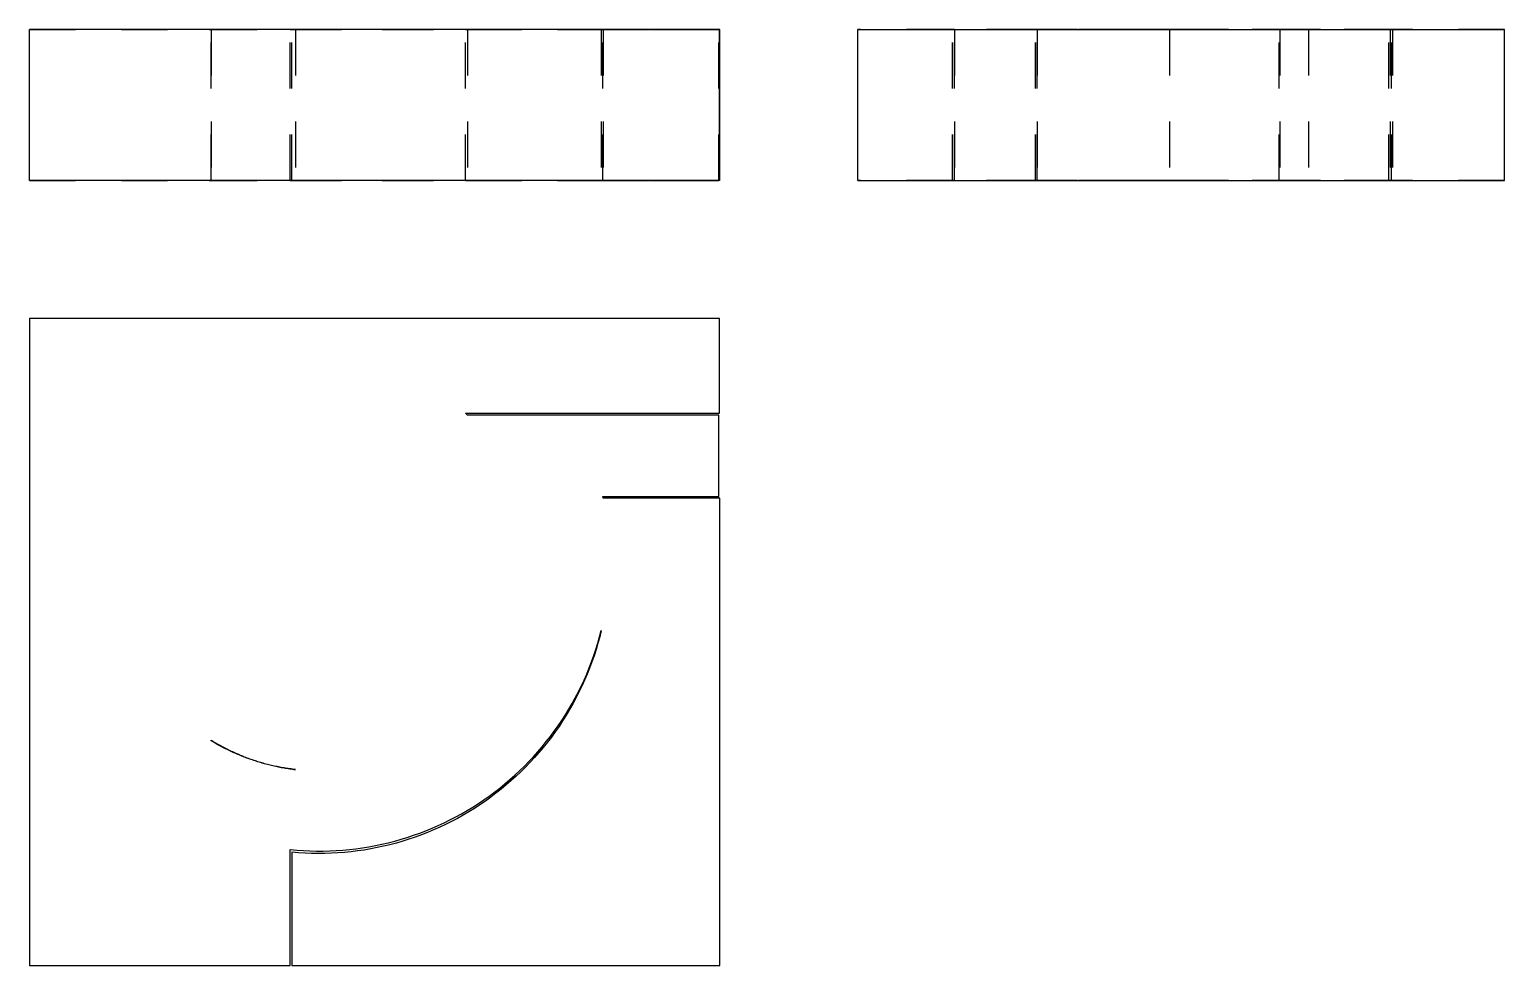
# Model space of a CAD drawing. Extents: x 0 to 3.21, y 0 to 2.03.
import ezdxf

# ---------------------------------------------------------------- set-up
doc = ezdxf.new("R2010")
doc.units = 0
doc.linetypes.add('HIDDEN', pattern=[0.075021, 0.050039, -0.024982])
for name, color, linetype in [('FRONT', 7, 'CONTINUOUS'), ('FRONT_HID', 7, 'HIDDEN'), ('LEFT', 7, 'CONTINUOUS'), ('LEFT_HID', 7, 'HIDDEN'), ('TOP', 7, 'CONTINUOUS')]:
    doc.layers.add(name, color=color, linetype=linetype)

msp = doc.modelspace()

# ---------------------------------------------------------------- linework, layer by layer
at = {"layer": 'FRONT'}
for p, q in [((1.5, 2.03347), (0, 2.03347)), ((0, 1.705345), (0, 2.03347)), ((1.5, 1.705345), (1.5, 2.03347)), ((1.500411, 2.03347), (1.5, 2.03347)), ((1.500411, 1.705345), (1.500411, 2.03347)), ((1.5, 1.705345), (0, 1.705345)), ((1.500411, 1.705345), (1.5, 1.705345))]:
    msp.add_line(p, q, dxfattribs=at)
at = {"layer": 'FRONT_HID', "linetype": 'HIDDEN'}
for p, q in [((0, 2.03347), (0.390625, 2.03347)), ((0.390625, 2.03347), (0.394737, 2.03347)), ((0.394737, 2.03347), (0.390625, 2.03347)), ((0.394737, 2.03347), (0.57784, 2.03347)), ((0.394737, 1.705345), (0.394737, 2.03347)), ((0.394737, 2.03347), (0.394737, 1.705345)), ((0.394737, 2.03347), (0.566776, 2.03347)), ((0.57784, 2.03347), (0.394737, 2.03347)), ((0.566776, 1.705345), (0.566776, 2.03347)), ((0.566776, 1.705345), (0.566776, 2.03347)), ((0.566776, 2.03347), (1.242758, 2.03347)), ((1.242758, 2.03347), (0.570312, 2.03347)), ((0.570312, 1.705345), (0.570312, 2.03347)), ((0.570312, 2.03347), (1.500411, 2.03347)), ((0.570312, 1.705345), (0.570312, 2.03347)), ((0.944243, 2.03347), (0.57784, 2.03347)), ((0.57784, 2.03347), (0.57784, 1.705345)), ((0.57784, 2.03347), (0.952118, 2.03347)), ((0.952118, 2.03347), (0.944243, 2.03347)), ((0.952118, 2.03347), (0.947368, 2.03347)), ((0.947368, 2.03347), (1.5, 2.03347)), ((0.947368, 1.705345), (0.947368, 2.03347)), ((0.952118, 2.03347), (0.952118, 1.705345)), ((1.497862, 2.03347), (0.952118, 2.03347)), ((1.243832, 2.03347), (1.242758, 2.03347)), ((1.242758, 2.03347), (1.242758, 1.705345)), ((1.242758, 2.03347), (1.246998, 2.03347)), ((1.246998, 2.03347), (1.243832, 2.03347)), ((1.246998, 2.03347), (1.246217, 2.03347)), ((1.246217, 2.03347), (1.497862, 2.03347)), ((1.246217, 1.705345), (1.246217, 2.03347)), ((1.246998, 2.03347), (1.246998, 1.705345)), ((1.5, 2.03347), (1.246998, 2.03347)), ((1.497862, 1.705345), (1.497862, 2.03347)), ((1.497862, 1.705345), (1.497862, 2.03347)), ((0, 1.705345), (0.390625, 1.705345)), ((0.394737, 1.705345), (0.390625, 1.705345)), ((0.390625, 1.705345), (0.394737, 1.705345)), ((0.394737, 1.705345), (0.57784, 1.705345)), ((0.394737, 1.705345), (0.566776, 1.705345)), ((0.57784, 1.705345), (0.394737, 1.705345)), ((0.566776, 1.705345), (1.242758, 1.705345)), ((0.570312, 1.705345), (1.500411, 1.705345)), ((1.242758, 1.705345), (0.570312, 1.705345)), ((0.944243, 1.705345), (0.57784, 1.705345)), ((0.57784, 1.705345), (0.952118, 1.705345)), ((0.952118, 1.705345), (0.944243, 1.705345)), ((0.952118, 1.705345), (0.947368, 1.705345)), ((0.947368, 1.705345), (1.5, 1.705345)), ((1.497862, 1.705345), (0.952118, 1.705345)), ((1.243832, 1.705345), (1.242758, 1.705345)), ((1.242758, 1.705345), (1.246998, 1.705345)), ((1.246998, 1.705345), (1.243832, 1.705345)), ((1.246998, 1.705345), (1.246217, 1.705345)), ((1.246217, 1.705345), (1.497862, 1.705345)), ((1.5, 1.705345), (1.246998, 1.705345))]:
    msp.add_line(p, q, dxfattribs=at)
at = {"layer": 'LEFT'}
for p, q in [((1.800493, 2.03347), (3.205757, 2.03347)), ((1.800493, 1.705345), (1.800493, 2.03347)), ((3.205757, 1.705345), (3.205757, 2.03347)), ((1.800493, 1.705345), (3.205757, 1.705345))]:
    msp.add_line(p, q, dxfattribs=at)
at = {"layer": 'LEFT_HID', "linetype": 'HIDDEN'}
for p, q in [((2.005757, 2.03347), (1.800493, 2.03347)), ((2.010444, 2.03347), (2.005757, 2.03347)), ((2.005757, 1.705345), (2.005757, 2.03347)), ((2.005757, 1.705345), (2.005757, 2.03347)), ((2.010444, 2.03347), (2.779996, 2.03347)), ((2.010444, 2.03347), (2.010444, 1.705345)), ((2.779996, 2.03347), (2.010444, 2.03347)), ((2.010444, 1.705345), (2.010444, 2.03347)), ((2.186595, 2.03347), (2.010444, 2.03347)), ((2.190132, 2.03347), (2.186595, 2.03347)), ((2.186595, 1.705345), (2.186595, 2.03347)), ((2.186595, 1.705345), (2.186595, 2.03347)), ((2.190132, 2.03347), (2.477639, 2.03347)), ((2.190132, 2.03347), (2.190132, 1.705345)), ((2.477639, 2.03347), (2.190132, 2.03347)), ((2.190132, 1.705345), (2.190132, 2.03347)), ((3.205757, 2.03347), (2.190132, 2.03347)), ((2.957192, 2.03347), (2.477639, 2.03347)), ((2.477639, 2.03347), (2.477639, 1.705345)), ((2.477639, 2.03347), (2.962593, 2.03347)), ((2.715049, 2.03347), (3.205757, 2.03347)), ((2.717571, 2.03347), (2.715049, 2.03347)), ((2.717571, 2.03347), (2.716283, 2.03347)), ((2.716283, 2.03347), (2.779996, 2.03347)), ((2.716283, 1.705345), (2.716283, 2.03347)), ((2.717571, 2.03347), (2.717571, 1.705345)), ((3.205757, 2.03347), (2.717571, 2.03347)), ((2.779996, 2.03347), (2.717571, 2.03347)), ((2.779996, 2.03347), (2.779996, 1.705345)), ((3.205757, 2.03347), (2.954112, 2.03347)), ((2.954112, 1.705345), (2.954112, 2.03347)), ((2.954112, 2.03347), (2.957192, 2.03347)), ((2.957192, 2.03347), (2.957192, 1.705345)), ((2.962593, 2.03347), (2.959868, 2.03347)), ((2.959868, 1.705345), (2.959868, 2.03347)), ((2.959868, 2.03347), (3.205757, 2.03347)), ((2.962593, 2.03347), (2.962593, 1.705345)), ((2.005757, 1.705345), (1.800493, 1.705345)), ((2.010444, 1.705345), (2.005757, 1.705345)), ((2.010444, 1.705345), (2.779996, 1.705345)), ((2.779996, 1.705345), (2.010444, 1.705345)), ((2.186595, 1.705345), (2.010444, 1.705345)), ((2.190132, 1.705345), (2.186595, 1.705345)), ((2.190132, 1.705345), (2.477639, 1.705345)), ((2.477639, 1.705345), (2.190132, 1.705345)), ((3.205757, 1.705345), (2.190132, 1.705345)), ((2.957192, 1.705345), (2.477639, 1.705345)), ((2.477639, 1.705345), (2.962593, 1.705345)), ((2.715049, 1.705345), (3.205757, 1.705345)), ((2.717571, 1.705345), (2.715049, 1.705345)), ((2.717571, 1.705345), (2.716283, 1.705345)), ((2.716283, 1.705345), (2.779996, 1.705345)), ((3.205757, 1.705345), (2.717571, 1.705345)), ((2.779996, 1.705345), (2.717571, 1.705345)), ((3.205757, 1.705345), (2.954112, 1.705345)), ((2.954112, 1.705345), (2.957192, 1.705345)), ((2.959868, 1.705345), (3.205757, 1.705345)), ((2.962593, 1.705345), (2.959868, 1.705345))]:
    msp.add_line(p, q, dxfattribs=at)
at = {"layer": 'TOP'}
for p, q in [((0, 1.405263), (0, 0)), ((1.5, 1.405263), (0, 1.405263)), ((1.5, 1.2), (1.5, 1.405263)), ((0.952118, 1.195312), (0.947368, 1.2)), ((0.947368, 1.2), (1.5, 1.2)), ((1.497862, 1.195312), (0.952118, 1.195312)), ((1.497862, 1.019161), (1.497862, 1.195312)), ((1.246998, 1.015625), (1.246217, 1.019161)), ((1.246217, 1.019161), (1.497862, 1.019161)), ((1.500411, 1.015625), (1.246998, 1.015625)), ((1.500411, 0), (1.500411, 1.015625)), ((1.235216, 0.700515), (1.239144, 0.714274)), ((1.239285, 0.714221), (1.235497, 0.700407)), ((1.239144, 0.714274), (1.242758, 0.728118)), ((1.242758, 0.728118), (1.239285, 0.714221)), ((1.221582, 0.659821), (1.226434, 0.673282)), ((1.226434, 0.673282), (1.230979, 0.686849)), ((1.231396, 0.686682), (1.226985, 0.673053)), ((1.230979, 0.686849), (1.235216, 0.700515)), ((1.235497, 0.700407), (1.231396, 0.686682)), ((1.210973, 0.633247), (1.216428, 0.646474)), ((1.217241, 0.646115), (1.211913, 0.632818)), ((1.216428, 0.646474), (1.221582, 0.659821)), ((1.222266, 0.659529), (1.217241, 0.646115)), ((1.226985, 0.673053), (1.222266, 0.659529)), ((1.199172, 0.607179), (1.20522, 0.620146)), ((1.206284, 0.619646), (1.200358, 0.606605)), ((1.20522, 0.620146), (1.210973, 0.633247)), ((1.211913, 0.632818), (1.206284, 0.619646)), ((1.17929, 0.569145), (1.186203, 0.581672)), ((1.187625, 0.580943), (1.180825, 0.568336)), ((1.186203, 0.581672), (1.192832, 0.594352)), ((1.194137, 0.593702), (1.187625, 0.580943)), ((1.192832, 0.594352), (1.199172, 0.607179)), ((1.200358, 0.606605), (1.194137, 0.593702)), ((1.164621, 0.544576), (1.172095, 0.556778)), ((1.173741, 0.555886), (1.166376, 0.5436)), ((1.172095, 0.556778), (1.17929, 0.569145)), ((1.180825, 0.568336), (1.173741, 0.555886)), ((1.140573, 0.50903), (1.148857, 0.520696)), ((1.150818, 0.519546), (1.142634, 0.50779)), ((1.148857, 0.520696), (1.156874, 0.532547)), ((1.158733, 0.531485), (1.150818, 0.519546)), ((1.156874, 0.532547), (1.164621, 0.544576)), ((1.166376, 0.5436), (1.158733, 0.531485)), ((0.394737, 0.488185), (0.394737, 0.489474)), ((0.394737, 0.489474), (0.397385, 0.48786)), ((0.397389, 0.48659), (0.394737, 0.488185)), ((0.397385, 0.48786), (0.400045, 0.486265)), ((0.400052, 0.485014), (0.397389, 0.48659)), ((0.400045, 0.486265), (0.402715, 0.484688)), ((0.402726, 0.483456), (0.400052, 0.485014)), ((0.402715, 0.484688), (0.405396, 0.483129)), ((0.40541, 0.481916), (0.402726, 0.483456)), ((0.405396, 0.483129), (0.408088, 0.481589)), ((0.408105, 0.480395), (0.40541, 0.481916)), ((0.408088, 0.481589), (0.41079, 0.480067)), ((1.114169, 0.475196), (1.123225, 0.486274)), ((1.125476, 0.48485), (1.11651, 0.473678)), ((1.123225, 0.486274), (1.132028, 0.497554)), ((1.134185, 0.496223), (1.125476, 0.48485)), ((1.132028, 0.497554), (1.140573, 0.50903)), ((1.142634, 0.50779), (1.134185, 0.496223)), ((0.410811, 0.478892), (0.408105, 0.480395)), ((0.41079, 0.480067), (0.413503, 0.478563)), ((0.413526, 0.477407), (0.410811, 0.478892)), ((0.413503, 0.478563), (0.416226, 0.477078)), ((0.416252, 0.475942), (0.413526, 0.477407)), ((0.416226, 0.477078), (0.418959, 0.475612)), ((0.418987, 0.474495), (0.416252, 0.475942)), ((0.418959, 0.475612), (0.421701, 0.474165)), ((0.421733, 0.473067), (0.418987, 0.474495)), ((0.421701, 0.474165), (0.424454, 0.472737)), ((0.424488, 0.471658), (0.421733, 0.473067)), ((0.424454, 0.472737), (0.427217, 0.471327)), ((0.427253, 0.470268), (0.424488, 0.471658)), ((0.427217, 0.471327), (0.429989, 0.469936)), ((0.430028, 0.468897), (0.427253, 0.470268)), ((0.429989, 0.469936), (0.43277, 0.468565)), ((0.432811, 0.467545), (0.430028, 0.468897)), ((0.43277, 0.468565), (0.435561, 0.467212)), ((0.435604, 0.466212), (0.432811, 0.467545)), ((0.435561, 0.467212), (0.438361, 0.465879)), ((0.438406, 0.464898), (0.435604, 0.466212)), ((0.438361, 0.465879), (0.44117, 0.464564)), ((0.441217, 0.463604), (0.438406, 0.464898)), ((0.44117, 0.464564), (0.443988, 0.46327)), ((0.444037, 0.462328), (0.441217, 0.463604)), ((0.443988, 0.46327), (0.446815, 0.461994)), ((0.446866, 0.461073), (0.444037, 0.462328)), ((0.446815, 0.461994), (0.44965, 0.460738)), ((0.449703, 0.459836), (0.446866, 0.461073)), ((0.44965, 0.460738), (0.452494, 0.459501)), ((0.452548, 0.45862), (0.449703, 0.459836)), ((0.452494, 0.459501), (0.455347, 0.458284)), ((0.455402, 0.457422), (0.452548, 0.45862)), ((0.455347, 0.458284), (0.458208, 0.457086)), ((0.458264, 0.456245), (0.455402, 0.457422)), ((0.458208, 0.457086), (0.461076, 0.455908)), ((0.461134, 0.455087), (0.458264, 0.456245)), ((0.461076, 0.455908), (0.463953, 0.454749)), ((0.464012, 0.453949), (0.461134, 0.455087)), ((0.463953, 0.454749), (0.466838, 0.453611)), ((0.466897, 0.45283), (0.464012, 0.453949)), ((0.466838, 0.453611), (0.46973, 0.452492)), ((0.46979, 0.451732), (0.466897, 0.45283)), ((0.46973, 0.452492), (0.47263, 0.451393)), ((0.472691, 0.450653), (0.46979, 0.451732)), ((0.47263, 0.451393), (0.475538, 0.450314)), ((0.475599, 0.449594), (0.472691, 0.450653)), ((0.475538, 0.450314), (0.478453, 0.449254)), ((0.478514, 0.448556), (0.475599, 0.449594)), ((0.478453, 0.449254), (0.481375, 0.448215)), ((1.085532, 0.443231), (1.095318, 0.453669)), ((1.097831, 0.451959), (1.088126, 0.441423)), ((1.095318, 0.453669), (1.104865, 0.464326)), ((1.107294, 0.462713), (1.097831, 0.451959)), ((1.104865, 0.464326), (1.114169, 0.475196)), ((1.11651, 0.473678), (1.107294, 0.462713)), ((0.481436, 0.447537), (0.478514, 0.448556)), ((0.481375, 0.448215), (0.484304, 0.447196)), ((0.484366, 0.446538), (0.481436, 0.447537)), ((0.484304, 0.447196), (0.48724, 0.446197)), ((0.487301, 0.44556), (0.484366, 0.446538)), ((0.48724, 0.446197), (0.490183, 0.445218)), ((0.490244, 0.444601), (0.487301, 0.44556)), ((0.490183, 0.445218), (0.493132, 0.444259)), ((0.493193, 0.443663), (0.490244, 0.444601)), ((0.493132, 0.444259), (0.496088, 0.443321)), ((0.496149, 0.442745), (0.493193, 0.443663)), ((0.496088, 0.443321), (0.49905, 0.442402)), ((0.49911, 0.441848), (0.496149, 0.442745)), ((0.49905, 0.442402), (0.502019, 0.441504)), ((0.502078, 0.440971), (0.49911, 0.441848)), ((0.502019, 0.441504), (0.504993, 0.440626)), ((0.505052, 0.440114), (0.502078, 0.440971)), ((0.504993, 0.440626), (0.507974, 0.439769)), ((0.508031, 0.439278), (0.505052, 0.440114)), ((0.507974, 0.439769), (0.51096, 0.438932)), ((0.511017, 0.438462), (0.508031, 0.439278)), ((0.51096, 0.438932), (0.513952, 0.438116)), ((0.514007, 0.437666), (0.511017, 0.438462)), ((0.513952, 0.438116), (0.516949, 0.43732)), ((0.517004, 0.436892), (0.514007, 0.437666)), ((0.516949, 0.43732), (0.519952, 0.436545)), ((0.520005, 0.436137), (0.517004, 0.436892)), ((0.519952, 0.436545), (0.52296, 0.43579)), ((0.523012, 0.435404), (0.520005, 0.436137)), ((0.52296, 0.43579), (0.525973, 0.435056)), ((0.526023, 0.434691), (0.523012, 0.435404)), ((0.525973, 0.435056), (0.528991, 0.434343)), ((0.529039, 0.433999), (0.526023, 0.434691)), ((0.528991, 0.434343), (0.532014, 0.43365)), ((0.53206, 0.433327), (0.529039, 0.433999)), ((0.532014, 0.43365), (0.535042, 0.432978)), ((0.535086, 0.432676), (0.53206, 0.433327)), ((0.535042, 0.432978), (0.538074, 0.432326)), ((0.538116, 0.432046), (0.535086, 0.432676)), ((0.538074, 0.432326), (0.541111, 0.431696)), ((0.54115, 0.431437), (0.538116, 0.432046)), ((0.541111, 0.431696), (0.544151, 0.431086)), ((0.544188, 0.430849), (0.54115, 0.431437)), ((0.544151, 0.431086), (0.547196, 0.430497)), ((0.54723, 0.430282), (0.544188, 0.430849)), ((0.547196, 0.430497), (0.550245, 0.429929)), ((0.550277, 0.429735), (0.54723, 0.430282)), ((0.550245, 0.429929), (0.553298, 0.429382)), ((0.553326, 0.429209), (0.550277, 0.429735)), ((0.553298, 0.429382), (0.556354, 0.428856)), ((0.55638, 0.428705), (0.553326, 0.429209)), ((0.556354, 0.428856), (0.559414, 0.428351)), ((0.559436, 0.428221), (0.55638, 0.428705)), ((0.559414, 0.428351), (0.562477, 0.427867)), ((0.562496, 0.427758), (0.559436, 0.428221)), ((0.562477, 0.427867), (0.565544, 0.427403)), ((0.565559, 0.427317), (0.562496, 0.427758)), ((0.565544, 0.427403), (0.568613, 0.426961)), ((0.568625, 0.426896), (0.565559, 0.427317)), ((0.568613, 0.426961), (0.571686, 0.42654)), ((0.571694, 0.426496), (0.568625, 0.426896)), ((0.571686, 0.42654), (0.574761, 0.42614)), ((0.574766, 0.426118), (0.571694, 0.426496)), ((0.574761, 0.42614), (0.57784, 0.42576)), ((0.57784, 0.42576), (0.574766, 0.426118)), ((1.054792, 0.413282), (1.065263, 0.423033)), ((1.068012, 0.421026), (1.057613, 0.411175)), ((1.065263, 0.423033), (1.075512, 0.433017)), ((1.078185, 0.43111), (1.068012, 0.421026)), ((1.075512, 0.433017), (1.085532, 0.443231)), ((1.088126, 0.441423), (1.078185, 0.43111)), ((1.010781, 0.376724), (1.022091, 0.385488)), ((1.022091, 0.385488), (1.0332, 0.394505)), ((1.036157, 0.392193), (1.025111, 0.383073)), ((1.0332, 0.394505), (1.044102, 0.403772)), ((1.046993, 0.401562), (1.036157, 0.392193)), ((1.044102, 0.403772), (1.054792, 0.413282)), ((1.057613, 0.411175), (1.046993, 0.401562)), ((0.975702, 0.351998), (0.987581, 0.359975)), ((0.990773, 0.357247), (0.978946, 0.349166)), ((0.987581, 0.359975), (0.999276, 0.368218)), ((1.002414, 0.365595), (0.990773, 0.357247)), ((0.999276, 0.368218), (1.010781, 0.376724)), ((1.013862, 0.374205), (1.002414, 0.365595)), ((1.025111, 0.383073), (1.013862, 0.374205)), ((0.913774, 0.316254), (0.926477, 0.322838)), ((0.926477, 0.322838), (0.939027, 0.329709)), ((0.942408, 0.326561), (0.929896, 0.319586)), ((0.939027, 0.329709), (0.951419, 0.336861)), ((0.954757, 0.333819), (0.942408, 0.326561)), ((0.951419, 0.336861), (0.963647, 0.344292)), ((0.966939, 0.341355), (0.954757, 0.333819)), ((0.963647, 0.344292), (0.975702, 0.351998)), ((0.978946, 0.349166), (0.966939, 0.341355)), ((0.848206, 0.287729), (0.861571, 0.292837)), ((0.865146, 0.289061), (0.851803, 0.283849)), ((0.861571, 0.292837), (0.874817, 0.298247)), ((0.878366, 0.294575), (0.865146, 0.289061)), ((0.874817, 0.298247), (0.887937, 0.303955)), ((0.891459, 0.300387), (0.878366, 0.294575)), ((0.887937, 0.303955), (0.900925, 0.309958)), ((0.904415, 0.306495), (0.891459, 0.300387)), ((0.900925, 0.309958), (0.913774, 0.316254)), ((0.91723, 0.312896), (0.904415, 0.306495)), ((0.929896, 0.319586), (0.91723, 0.312896)), ((0.723711, 0.255679), (0.737833, 0.25798)), ((0.737833, 0.25798), (0.7519, 0.260599)), ((0.7519, 0.260599), (0.765903, 0.263535)), ((0.769581, 0.259048), (0.755582, 0.256013)), ((0.765903, 0.263535), (0.779837, 0.266788)), ((0.783507, 0.2624), (0.769581, 0.259048)), ((0.779837, 0.266788), (0.793693, 0.270355)), ((0.797354, 0.266067), (0.783507, 0.2624)), ((0.793693, 0.270355), (0.807465, 0.274235)), ((0.811114, 0.270048), (0.797354, 0.266067)), ((0.807465, 0.274235), (0.821146, 0.278425)), ((0.824781, 0.27434), (0.811114, 0.270048)), ((0.821146, 0.278425), (0.834729, 0.282924)), ((0.838346, 0.278941), (0.824781, 0.27434)), ((0.834729, 0.282924), (0.848206, 0.287729)), ((0.851803, 0.283849), (0.838346, 0.278941)), ((0.566776, 0), (0.566776, 0.251645)), ((0.566776, 0.251645), (0.58103, 0.250395)), ((0.584589, 0.24472), (0.570312, 0.245888)), ((0.570312, 0.245888), (0.570312, 0)), ((0.58103, 0.250395), (0.595308, 0.249469)), ((0.598889, 0.243877), (0.584589, 0.24472)), ((0.595308, 0.249469), (0.609603, 0.248866)), ((0.613204, 0.243358), (0.598889, 0.243877)), ((0.609603, 0.248866), (0.623909, 0.248586)), ((0.627527, 0.243165), (0.613204, 0.243358)), ((0.623909, 0.248586), (0.638217, 0.24863)), ((0.64185, 0.243296), (0.627527, 0.243165)), ((0.638217, 0.24863), (0.65252, 0.248998)), ((0.656168, 0.243753), (0.64185, 0.243296)), ((0.65252, 0.248998), (0.666812, 0.249689)), ((0.670471, 0.244535), (0.656168, 0.243753)), ((0.666812, 0.249689), (0.681084, 0.250703)), ((0.684752, 0.245641), (0.670471, 0.244535)), ((0.681084, 0.250703), (0.695329, 0.25204)), ((0.699005, 0.247071), (0.684752, 0.245641)), ((0.695329, 0.25204), (0.709541, 0.253699)), ((0.713222, 0.248824), (0.699005, 0.247071)), ((0.709541, 0.253699), (0.723711, 0.255679)), ((0.727395, 0.2509), (0.713222, 0.248824)), ((0.741517, 0.253296), (0.727395, 0.2509)), ((0.755582, 0.256013), (0.741517, 0.253296)), ((0, 0), (0.390625, 0)), ((0.390625, 0), (0.394737, 0)), ((0.394737, 0), (0.566776, 0)), ((0.570312, 0), (1.500411, 0))]:
    msp.add_line(p, q, dxfattribs=at)

doc.saveas('drawing.dxf')
